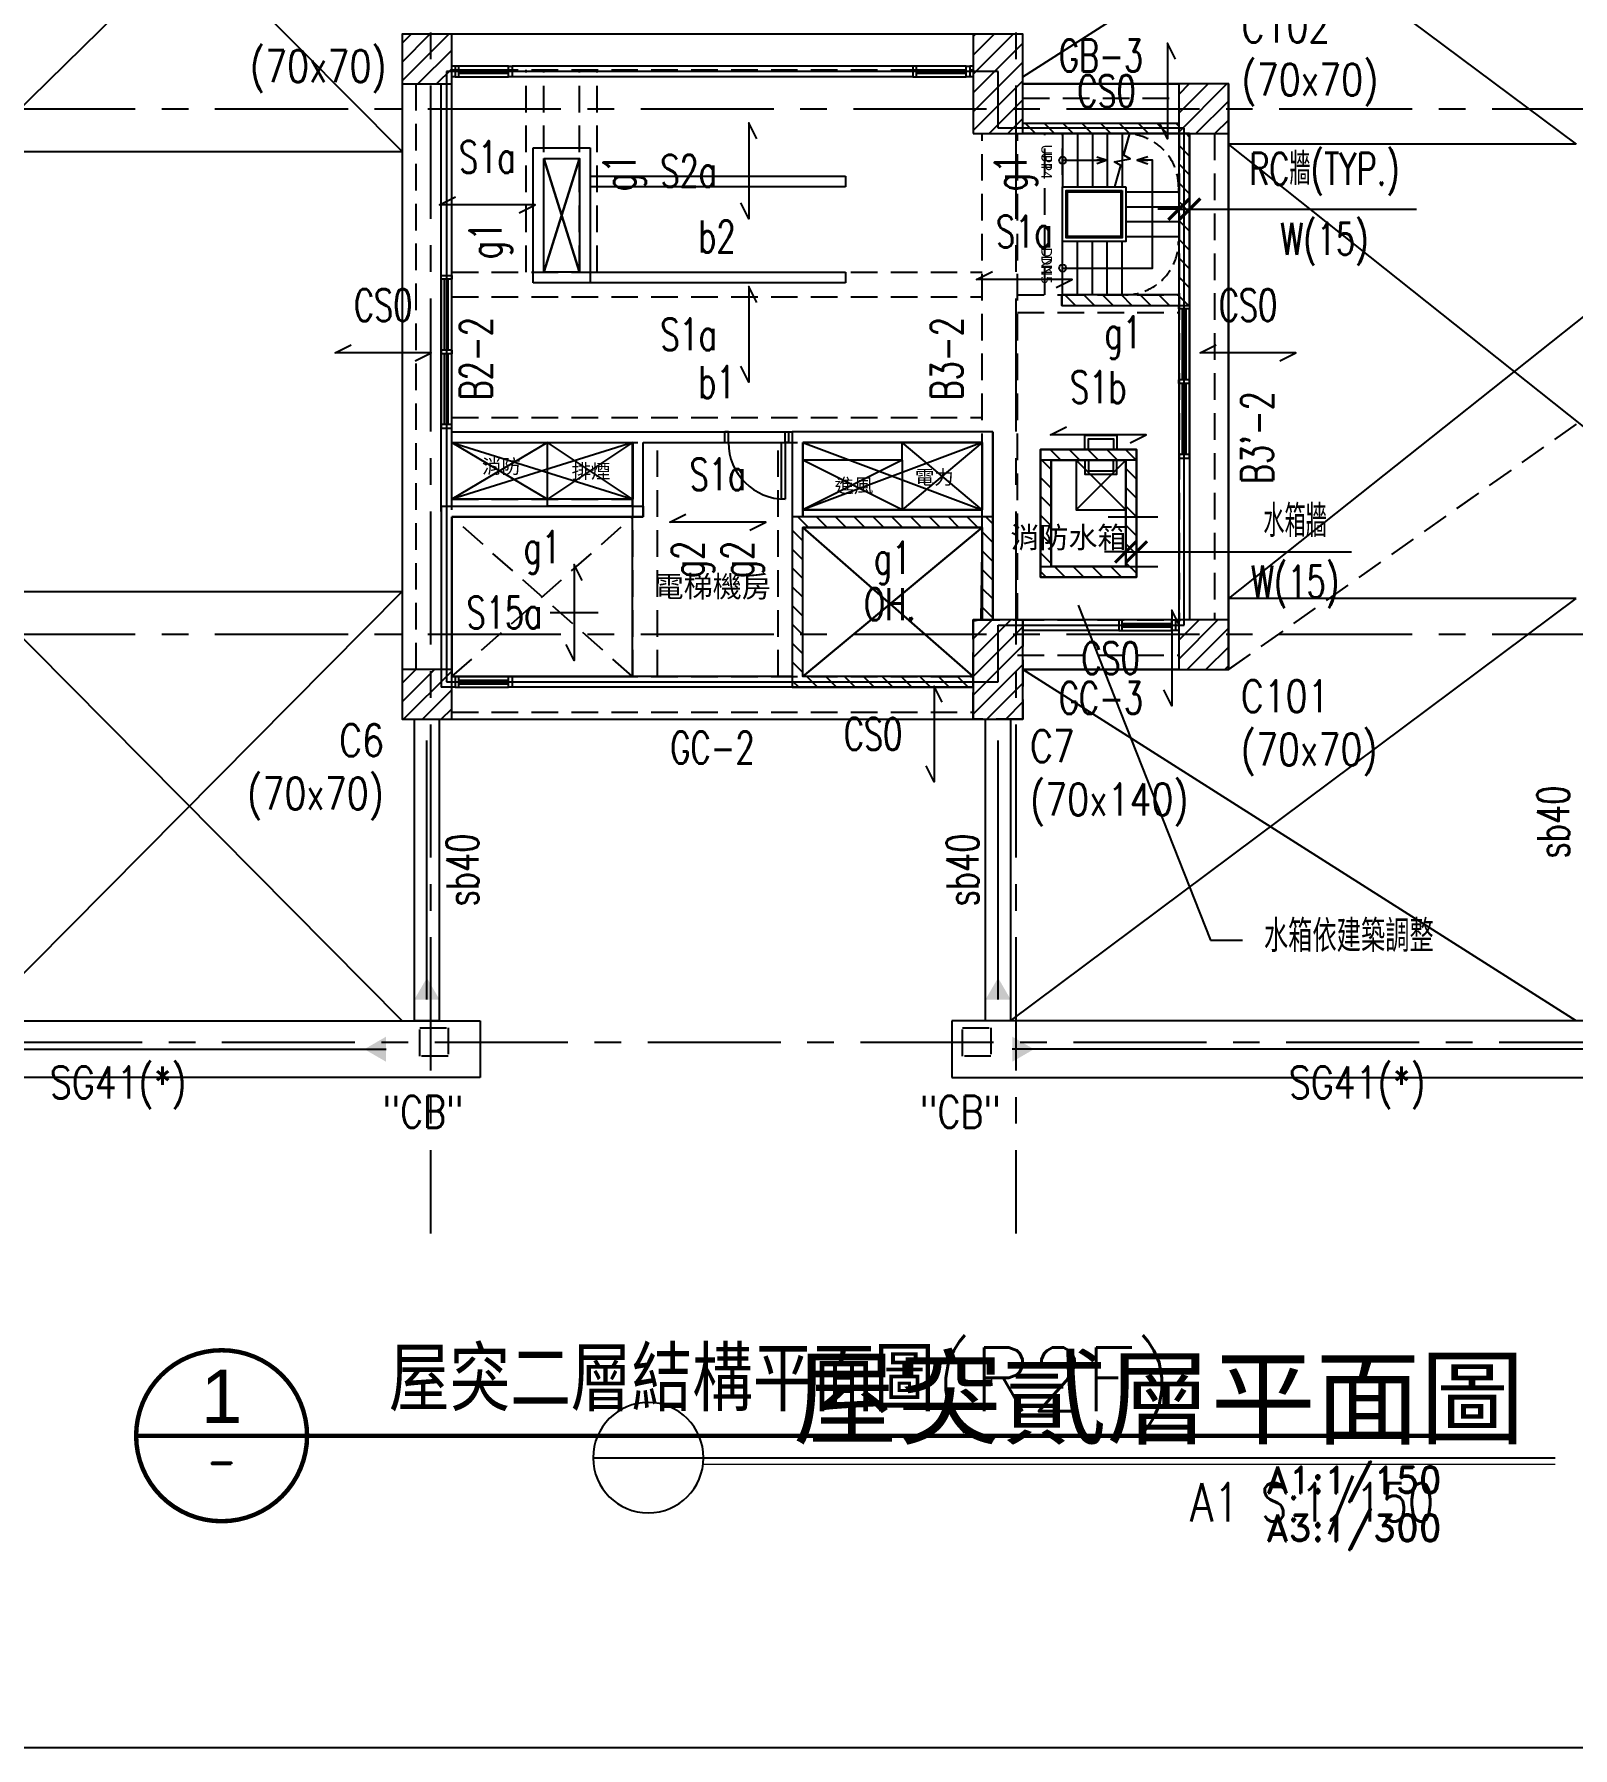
# Model space of a CAD drawing. Header units: millimetres. Extents: x -3377 to 119122, y -22007 to 15479.
# Drawn here: x 85914 to 88082, y 0 to 2414 of the extents above; entities that cross this region are included whole.
import ezdxf
from ezdxf import colors
from ezdxf.entities.mleader import LeaderData, LeaderLine
from ezdxf.enums import TextEntityAlignment as Align
from ezdxf.math import Vec2, Vec3

# ---------------------------------------------------------------- set-up
doc = ezdxf.new("R2010")
doc.units = ezdxf.units.MM
doc.header["$LTSCALE"] = 150
doc.header["$MEASUREMENT"] = 0
for name, pattern in [('CENTER', [2, 1.25, -0.25, 0.25, -0.25]), ('HIDDEN', [0.375, 0.25, -0.125]), ('HIDDEN2', [0.1875, 0.125, -0.0625])]:
    doc.linetypes.add(name, pattern=pattern)
doc.layers.get('0').update_dxf_attribs({"plot": 0})
doc.layers.add('5', color=5, linetype='Continuous', lineweight=13)
for name, color, linetype, plot in [('AREA', 3, 'Continuous', False), ('LABEL', 1, 'Continuous', False), ('S-ARCH', 252, 'Continuous', False), ('S-CLOUD_20220217(結構依建築圖2022-0216修改)', 4, 'Continuous', False)]:
    doc.layers.add(name, color=color, linetype=linetype, plot=plot)
for name, color, linetype in [('COL', 1, 'Continuous'), ('GRID-N', 4, 'Continuous'), ('OPEN', 4, 'Continuous'), ('OTHER', 4, 'Continuous'), ('S-COL', 7, 'Continuous'), ('S-COLB', 4, 'HIDDEN'), ('S-CONCB-W', 140, 'HIDDEN'), ('S-CONCWALL', 30, 'Continuous'), ('S-DIM', 2, 'Continuous'), ('S-GRID', 1, 'CENTER'), ('S-HATCH-COL', 13, 'Continuous'), ('S-HATCH-CONCWALL', 161, 'Continuous'), ('s-mocnet', 201, 'Continuous'), ('S-OPEN', 13, 'Continuous'), ('S-RCBMB', 3, 'HIDDEN'), ('S-RCBMG', 2, 'HIDDEN'), ('S-SCOLB', 3, 'HIDDEN'), ('S-SLAB', 5, 'Continuous'), ('S-SLABT', 2, 'Continuous'), ('S-STAIR', 1, 'Continuous'), ('S-STBM', 7, 'Continuous'), ('S-STBM1', 6, 'Continuous'), ('S-TEXT', 2, 'Continuous'), ('S-TEXTB', 3, 'Continuous'), ('S-TEXTC', 3, 'Continuous'), ('S-TEXTG', 2, 'Continuous'), ('S-TITLE', 2, 'Continuous'), ('STAIR', 4, 'Continuous'), ('TEXT', 2, 'Continuous'), ('WALL', 2, 'Continuous')]:
    doc.layers.add(name, color=color, linetype=linetype)
doc.styles.add('C1', font='', dxfattribs={"bigfont": 'japanese.shx'})
doc.styles.add('CD1', font='romand', dxfattribs={"height": 3})
doc.styles.add('CH1a', font='helvbld.shx', dxfattribs={"height": 6, "bigfont": 'lmp.shx'})
doc.styles.add('CS4', font='romans.shx', dxfattribs={"width": 0.7, "height": 45, "bigfont": 'lsp.shx'})
doc.styles.add('CT', font='')
doc.styles.add('ET', font='simplex.shx', dxfattribs={"width": 0.8})
doc.styles.add('HH', font='')
doc.styles.add('LSP', font='SIMPLEX.shx', dxfattribs={"width": 0.8, "bigfont": 'lsp.shx'})
doc.styles.get('C1').set_extended_font_data('微軟正黑體')
doc.styles.get('CT').set_extended_font_data('DFKai-SB')
doc.styles.get('HH').set_extended_font_data('Microsoft JhengHei')
doc.dimstyles.new('DIM150', dxfattribs={"dimscale": 15, "dimtxt": 3, "dimasz": 2, "dimexe": 2, "dimexo": 2, "dimgap": 1, "dimtad": 1, "dimdec": 1, "dimdsep": 46, "dimtxsty": 'CS4', "dimblk1": 'ARCHTICK', "dimblk2": 'ARCHTICK', "dimsah": 1, "dimcen": 2, "dimdle": 2, "dimadec": 0, "dimazin": 0, "dimtfac": 1, "dimtdec": 1, "dimtmove": 0, "dimatfit": 3, "dimldrblk": 'TAA', "dimfxl": 0, "dimtolj": 1, "dimarcsym": 0})

# ---------------------------------------------------------------- blocks, each defined once
blk = doc.blocks.new('_ARCHTICK')
at = {"color": 0, "linetype": 'ByBlock', "const_width": 0.15}
blk.add_lwpolyline([(-0.5, -0.5), (0.5, 0.5)], dxfattribs=at)
blk = doc.blocks.new('*D85')
at = {"layer": 'DEFPOINTS', "color": 0, "transparency": 16777216}
for p in [(87527.3, 2160.2), (87542.3, 2167.8), (87542.3, 2160.2)]:
    blk.add_point(p, dxfattribs=at)
at = {"layer": 'S-DIM', "color": 0, "lineweight": -2, "transparency": 16777216}
for p, q in [((87527.3, 2190.2), (87527.3, 2197.8)), ((87542.3, 2190.2), (87542.3, 2197.8)), ((87527.3, 2167.8), (87497.3, 2167.8)), ((87527.3, 2167.8), (87542.3, 2167.8)), ((87542.3, 2167.8), (87862.2, 2167.8))]:
    blk.add_line(p, q, dxfattribs=at)
at = {"layer": 'S-DIM', "color": 0, "lineweight": -2, "transparency": 16777216, "xscale": 30, "yscale": 30, "zscale": 30}
blk.add_blockref('_ARCHTICK', (87527.3, 2167.8), dxfattribs=at)
at = {"layer": 'S-DIM', "color": 0, "lineweight": -2, "transparency": 16777216, "xscale": 30, "yscale": 30, "zscale": 30, "rotation": 180}
blk.add_blockref('_ARCHTICK', (87542.3, 2167.8), dxfattribs=at)
at = {"layer": 'S-DIM', "color": 0, "transparency": 16777216, "char_height": 45, "attachment_point": 5, "style": 'CS4'}
for s, insert in [('\\A1;RC牆(TYP.)', (87732.3, 2217)), ('\\A1;W(15)', (87732.3, 2118.5))]:
    blk.add_mtext(s, dxfattribs=dict(at, insert=insert))
blk = doc.blocks.new('TAA')
at = {"linetype": 'Continuous'}
blk.add_line((0, 0), (-1.663, 0), dxfattribs=at)
blk.add_solid([(-1.5, -0.25), (-1.5, 0.25), (0, 0)], dxfattribs=at)
blk = doc.blocks.new('COL(R1F)')
for points in [[(-7450.9, -1535.9), (-7380.9, -1535.9), (-7380.9, -1465.9), (-7450.9, -1465.9)], [(-6645.9, -1605.9), (-6575.9, -1605.9), (-6575.9, -1465.9), (-6645.9, -1465.9)], [(-6355.9, -1605.9), (-6285.9, -1605.9), (-6285.9, -1535.9), (-6355.9, -1535.9)], [(-6645.9, -2290.9), (-6575.9, -2290.9), (-6575.9, -2430.9), (-6645.9, -2430.9)], [(-6355.9, -2360.9), (-6285.9, -2360.9), (-6285.9, -2290.9), (-6355.9, -2290.9)], [(-7450.9, -2430.9), (-7380.9, -2430.9), (-7380.9, -2360.9), (-7450.9, -2360.9)]]:
    blk.add_lwpolyline(points, close=True)
blk = doc.blocks.new('COL(R2F-R3F)')
for points in [[(-10450.9, -5416), (-10380.9, -5416), (-10380.9, -5346), (-10450.9, -5346)], [(-9645.9, -5486), (-9575.9, -5486), (-9575.9, -5346), (-9645.9, -5346)], [(-9355.9, -5486), (-9285.9, -5486), (-9285.9, -5416), (-9355.9, -5416)], [(-9645.9, -6311), (-9575.9, -6311), (-9575.9, -6171), (-9645.9, -6171)], [(-9355.9, -6241), (-9285.9, -6241), (-9285.9, -6171), (-9355.9, -6171)], [(-10450.9, -6311), (-10380.9, -6311), (-10380.9, -6241), (-10450.9, -6241)]]:
    blk.add_lwpolyline(points, close=True)
blk = doc.blocks.new('PStArw04')
blk.add_line((0, 0), (-15, 0))
blk.add_lwpolyline([(-15, 5), (0, 0), (-15, -5)])
blk = doc.blocks.new('_PStStr')
blk.add_circle((0, 0), 0.05)
blk = doc.blocks.new('STAIR(R2F)')
for p, q in [((-9519.9, -5486), (-9355.9, -5486)), ((-9519.9, -5486), (-9519.9, -5561)), ((-9498.9, -5486), (-9498.9, -5561)), ((-9477.9, -5486), (-9477.9, -5561)), ((-9456.9, -5486), (-9456.9, -5561)), ((-9435.9, -5486), (-9435.9, -5561)), ((-9355.9, -5486), (-9355.9, -5713)), ((-9519.9, -5523.5), (-9456.9, -5523.5)), ((-9430.9, -5568), (-9355.9, -5568)), ((-9430.9, -5589), (-9355.9, -5589)), ((-9430.9, -5610), (-9355.9, -5610)), ((-9519.9, -5713), (-9519.9, -5638)), ((-9498.9, -5713), (-9498.9, -5638)), ((-9477.9, -5713), (-9477.9, -5638)), ((-9456.9, -5713), (-9456.9, -5638)), ((-9435.9, -5713), (-9435.9, -5638)), ((-9430.9, -5631), (-9355.9, -5631))]:
    blk.add_line(p, q)
for points in [[(-9446.4, -5561), (-9437.9, -5530.7), (-9446.8, -5525.6), (-9424.9, -5521.4), (-9433.8, -5516.3), (-9425.4, -5486)], [(-9519.9, -5675.5), (-9393.4, -5675.5), (-9393.4, -5523.5), (-9414.9, -5523.5)], [(-9355.9, -5713), (-9520.9, -5713), (-9520.9, -5713)]]:
    blk.add_lwpolyline(points)
for points in [[(-9430.9, -5561), (-9430.9, -5638), (-9519.9, -5638), (-9519.9, -5561)], [(-9435.9, -5566), (-9435.9, -5633), (-9514.9, -5633), (-9514.9, -5566)], [(-9437.9, -5568), (-9437.9, -5631), (-9512.9, -5631), (-9512.9, -5568)]]:
    blk.add_lwpolyline(points, close=True)
at = {"linetype": 'HIDDEN2'}
for centre, start, end in [((-9431.5, -5561), 0, 90), ((-9431.5, -5638), 270, 0)]:
    blk.add_arc(centre, 75, start, end, dxfattribs=at)
at = {"extrusion": (0, 0, -1), "xscale": -100, "yscale": 99.99999999999996, "zscale": -1, "rotation": 270}
for p in [(9519.9, -5523.5), (9519.9, -5675.5)]:
    blk.add_blockref('_PStStr', p, dxfattribs=at)
at = {"extrusion": (0, 0, -1), "xscale": -1, "zscale": -1}
blk.add_blockref('PStArw04', (9456.9, -5523.5), dxfattribs=at)
at = {"extrusion": (0, 0, -1), "zscale": -1}
blk.add_blockref('PStArw04', (9414.9, -5523.5), dxfattribs=at)
at = {"style": 'C1'}
for s, p in [('UP', (-9549.8, -5525.6)), ('DN', (-9549.8, -5672))]:
    blk.add_text(s, height=15, rotation=270, dxfattribs=at).set_placement(p, align=Align.CENTER)
blk = doc.blocks.new('WALL(R2F)')
blk.add_lwpolyline([(-9575.9, -5471), (-9355.9, -5471), (-9355.9, -5486), (-9575.9, -5486)], close=True)
for points in [[(-9340.9, -5486), (-9355.9, -5486), (-9355.9, -5713), (-9520.9, -5713), (-9520.9, -5728), (-9340.9, -5728), (-9340.9, -5486)], [(-9618.4, -6171), (-9618.4, -6026), (-9900.9, -6026), (-9900.9, -6266), (-9645.9, -6266), (-9645.9, -6251), (-9885.9, -6251), (-9885.9, -6041), (-9633.4, -6041), (-9633.4, -6171), (-9618.4, -6171)]]:
    blk.add_lwpolyline(points)
blk = doc.blocks.new('水箱牆(R2F)')
for points in [[(-9415.9, -5931), (-9550.9, -5931), (-9550.9, -6111), (-9415.9, -6111)], [(-9430.9, -5946), (-9535.9, -5946), (-9535.9, -6096), (-9430.9, -6096)]]:
    blk.add_lwpolyline(points, close=True)
blk = doc.blocks.new('水箱牆B(R2F)')
for points in [[(-9550.9, -5931), (-9415.9, -5931), (-9415.9, -5946), (-9550.9, -5946)], [(-9550.9, -6096), (-9415.9, -6096), (-9415.9, -6111), (-9550.9, -6111)]]:
    blk.add_lwpolyline(points, close=True)
blk = doc.blocks.new('*D120')
at = {"layer": 'DEFPOINTS', "color": 0, "transparency": 16777216}
for p in [(87452.3, 1684.9), (87467.3, 1684.9), (87467.3, 1684.9)]:
    blk.add_point(p, dxfattribs=at)
at = {"layer": 'S-DIM', "color": 0, "lineweight": -2, "transparency": 16777216}
for p, q in [((87452.3, 1684.9), (87422.3, 1684.9)), ((87452.3, 1684.9), (87467.3, 1684.9)), ((87467.3, 1684.9), (87770.5, 1684.9))]:
    blk.add_line(p, q, dxfattribs=at)
at = {"layer": 'S-DIM', "color": 0, "lineweight": -2, "transparency": 16777216, "xscale": 30, "yscale": 30, "zscale": 30}
blk.add_blockref('_ARCHTICK', (87452.3, 1684.9), dxfattribs=at)
at = {"layer": 'S-DIM', "color": 0, "lineweight": -2, "transparency": 16777216, "xscale": 30, "yscale": 30, "zscale": 30, "rotation": 180}
blk.add_blockref('_ARCHTICK', (87467.3, 1684.9), dxfattribs=at)
at = {"layer": 'S-DIM', "color": 0, "transparency": 16777216, "char_height": 45, "attachment_point": 5, "style": 'CS4'}
for s, insert in [('\\A1;水箱牆', (87691, 1728.3)), ('\\A1;W(15)', (87691, 1635.6))]:
    blk.add_mtext(s, dxfattribs=dict(at, insert=insert))
blk = doc.blocks.new('LINE(3)')
at = {"layer": 'S-GRID'}
for points in [[(-7019.86, -2127.33), (-7019.86, -4644.49)], [(-6194.86, -2127.33), (-6194.86, -4644.49)], [(-8223.58, -3059.97), (-4698.62, -3059.97)], [(-8223.58, -3799.97), (-4698.62, -3799.97)], [(-8213.73, -4374.97), (-4688.77, -4374.97)]]:
    blk.add_lwpolyline(points, dxfattribs=at)
blk = doc.blocks.new('S-COL(R1)')
for points in [[(89439.8, 2904.2), (89479.8, 2904.2), (89479.8, 2864.2), (89439.8, 2864.2)], [(90259.8, 2904.2), (90299.8, 2904.2), (90299.8, 2864.2), (90259.8, 2864.2)], [(88552.3, 2339.2), (88592.3, 2339.2), (88592.3, 2299.2), (88552.3, 2299.2)], [(91327.3, 2329.2), (91367.3, 2329.2), (91367.3, 2289.2), (91327.3, 2289.2)], [(88552.3, 1604.2), (88592.3, 1604.2), (88592.3, 1564.2), (88552.3, 1564.2)], [(91327.3, 1589.2), (91367.3, 1589.2), (91367.3, 1549.2), (91327.3, 1549.2)], [(89457.3, 1014.2), (89497.3, 1014.2), (89497.3, 974.2), (89457.3, 974.2)], [(90222.3, 1014.2), (90262.3, 1014.2), (90262.3, 974.2), (90222.3, 974.2)]]:
    blk.add_lwpolyline(points, close=True)
for centre in [(88594.8, 2886.9), (91324.8, 2886.7), (88594.8, 991.7), (91324.8, 991.7)]:
    blk.add_circle(centre, 16.8)
blk = doc.blocks.new('QW1')
at = {"layer": 's-mocnet'}
blk.add_solid([(204, 0), (0, -118), (0, 118)], dxfattribs=at)
blk = doc.blocks.new('A$C4D0074CA')
at = {"color": 252}
for p, q in [((-1165, 660), (-1765, 1265)), ((-1765, 660), (-1147.5, 1265)), ((-307.5, 1265), (490, 670)), ((-290, 765), (490, 1265)), ((-1165, 755), (-1165, -70)), ((-290, 755), (-70, 755)), ((0, 0), (0, 685)), ((-1765, 660), (-1165, 660)), ((805, 670), (0, 30)), ((805, 30), (0, 670)), ((490, 670), (0, 670)), ((-965, 490), (-915, 650)), ((-915, 490), (-965, 650)), ((-171, 647.5), (-186, 647.5)), ((-129, 647.5), (-114, 647.5)), ((-960, 250), (-1095, 170)), ((-1095, 250), (-960, 170)), ((-840, 250), (-960, 170)), ((-840, 170), (-960, 250)), ((-460, 225), (-460, 250)), ((-347.5, 250), (-460, 155)), ((-347.5, 155), (-460, 250)), ((-460, 225), (-600, 155)), ((-460, 155), (-600, 225)), ((-460, 225), (-600, 225)), ((-460, 225), (-460, 155)), ((-840, 170), (-1095, 170)), ((-347.5, 155), (-600, 155)), ((-600, 155), (-347.5, 155)), ((-600, -80), (-347.5, 130)), ((-360, -80), (-600, 130)), ((-1765, 40), (-1165, 40)), ((-1765, 40), (-1165, -565)), ((-1765, -565), (-1165, 40)), ((-307.5, -565), (490, 30)), ((490, 30), (0, 30)), ((490, 30), (0, 30)), ((490, -565), (-290, -70)), ((-70, -70), (-290, -70)), ((-1147.5, -140), (-1112.5, -140)), ((-1147.5, -565), (-1147.5, -140)), ((-1112.5, -140), (-1112.5, -565)), ((-1095, -140), (-360, -140)), ((-342.5, -140), (-307.5, -140)), ((-342.5, -565), (-342.5, -140)), ((-307.5, -140), (-307.5, -565)), ((-1970, -565), (-1055, -565)), ((-1112.5, -565), (-1147.5, -565)), ((-1055, -565), (-1055, -645)), ((695, -565), (-390, -565)), ((-390, -565), (-390, -645)), ((695, -565), (-390, -565)), ((-390, -565), (-390, -645)), ((-307.5, -565), (-342.5, -565)), ((-1055, -645), (-2080, -645)), ((-390, -645), (805, -645)), ((-390, -645), (805, -645))]:
    blk.add_line(p, q, dxfattribs=at)
at = {"color": 252, "linetype": 'Continuous'}
for p, q in [((-1085, 780), (-1090, 780)), ((-1085, 765), (-1085, 780)), ((-1015, 780), (-1085, 780)), ((-1085, 775), (-1015, 775)), ((-1015, 765), (-1015, 780)), ((-1015, 780), (-1010, 780)), ((-440, 780), (-445, 780)), ((-440, 765), (-440, 780)), ((-370, 780), (-440, 780)), ((-440, 775), (-370, 775)), ((-370, 765), (-370, 780)), ((-370, 780), (-365, 780)), ((-1090, 765), (-1085, 765)), ((-1085, 770), (-1015, 770)), ((-1085, 765), (-1015, 765)), ((-1010, 765), (-1015, 765)), ((-445, 765), (-440, 765)), ((-440, 770), (-370, 770)), ((-440, 765), (-370, 765)), ((-365, 765), (-370, 765)), ((-1110, 480), (-1110, 485)), ((-1095, 485), (-1095, 480)), ((-1095, 480), (-1110, 480)), ((-1110, 480), (-1110, 380)), ((-1105, 380), (-1105, 480)), ((-1100, 380), (-1100, 480)), ((-1095, 380), (-1095, 480)), ((-70, 438), (-70, 443)), ((-55, 438), (-70, 438)), ((-70, 438), (-70, 338)), ((-65, 338), (-65, 438)), ((-60, 338), (-60, 438)), ((-55, 443), (-55, 438)), ((-55, 338), (-55, 438)), ((-1095, 380), (-1110, 380)), ((-1110, 380), (-1110, 375)), ((-1110, 375), (-1110, 380)), ((-1095, 375), (-1110, 375)), ((-1110, 375), (-1110, 275)), ((-1105, 275), (-1105, 375)), ((-1100, 275), (-1100, 375)), ((-1095, 375), (-1095, 380)), ((-1095, 380), (-1095, 375)), ((-1095, 275), (-1095, 375)), ((-55, 338), (-70, 338)), ((-70, 338), (-70, 333)), ((-70, 333), (-70, 338)), ((-55, 333), (-55, 338)), ((-55, 338), (-55, 333)), ((-55, 333), (-70, 333)), ((-70, 333), (-70, 233)), ((-65, 233), (-65, 333)), ((-60, 233), (-60, 333)), ((-55, 233), (-55, 333)), ((-1095, 275), (-1110, 275)), ((-1110, 275), (-1110, 270)), ((-1095, 270), (-1095, 275)), ((-705, 265), (-710, 265)), ((-710, 250), (-705, 250)), ((-705, 250), (-705, 265)), ((-630, 170), (-630, 250)), ((-630, 250), (-625, 250)), ((-625, 250), (-625, 265)), ((-625, 265), (-620, 265)), ((-620, 250), (-625, 250)), ((-625, 250), (-625, 170)), ((-55, 233), (-70, 233)), ((-70, 233), (-70, 228)), ((-55, 228), (-55, 233)), ((-625, 170), (-630, 170)), ((-150, 0), (-155, 0)), ((-150, -15), (-150, 0)), ((-80, 0), (-150, 0)), ((-80, -15), (-80, 0)), ((-80, 0), (-75, 0)), ((-155, -15), (-150, -15)), ((-150, -5), (-80, -5)), ((-150, -10), (-80, -10)), ((-150, -15), (-80, -15)), ((-75, -15), (-80, -15)), ((-1085, -80), (-1090, -80)), ((-1090, -95), (-1085, -95)), ((-1085, -95), (-1085, -80)), ((-1015, -80), (-1085, -80)), ((-1085, -85), (-1015, -85)), ((-1085, -90), (-1015, -90)), ((-1085, -95), (-1015, -95)), ((-1015, -95), (-1015, -80)), ((-1015, -80), (-1010, -80)), ((-1010, -95), (-1015, -95))]:
    blk.add_line(p, q, dxfattribs=at)
at = {"color": 252, "linetype": 'HIDDEN'}
for p, q in [((-1095, -80), (-840, 145)), ((-840, -80), (-1095, 145)), ((-840, -80), (-840, 145))]:
    blk.add_line(p, q, dxfattribs=at)
at = {"color": 252}
for points in [[(-186, 652.5), (-171, 647.5), (-186, 642.5)], [(-114, 652.5), (-129, 647.5), (-114, 642.5)]]:
    blk.add_lwpolyline(points, dxfattribs=at)
for centre in [(-234, 647.5), (-234, 495.5)]:
    blk.add_circle(centre, 5, dxfattribs=at)
at = {"color": 252, "linetype": 'HIDDEN2'}
for centre, start, end in [((-145.6, 610), 0, 90), ((-145.6, 533), 270, 0)]:
    blk.add_arc(centre, 75, start, end, dxfattribs=at)
at = {"color": 252, "linetype": 'Continuous'}
blk.add_arc((-625, 250), 80, 180, 270, dxfattribs=at)
at = {"layer": '5', "color": 252, "linetype": 'Continuous'}
blk.add_lwpolyline([(-740.4, -1189.6), (460.4, -1189.6)], dxfattribs=at)
at = {"layer": 'AREA', "color": 252}
for p, q in [((-325, 772.5), (-1102.5, 772.5)), ((-1102.5, 772.5), (-1102.5, -87.5)), ((-325, 692.5), (-325, 772.5)), ((-62.5, 692.5), (-325, 692.5)), ((-62.5, 453), (-62.5, 692.5)), ((-62.5, 213), (-62.5, 453)), ((-62.5, 453), (-62.5, 453)), ((-960, 250), (-840, 250)), ((-960, 160), (-960, 250)), ((-840, 250), (-840, 160)), ((-825, 145), (-825, 250)), ((-825, 250), (-615, 250)), ((-825, 145), (-825, 250)), ((-825, 250), (-615, 250)), ((-615, 250), (-615, -80)), ((-615, 250), (-615, -80)), ((-62.5, -7.5), (-62.5, 213)), ((-62.5, 213), (-62.5, 213)), ((-1095, 145), (-825, 145)), ((-1095, -80), (-1095, 145)), ((-1095, 145), (-825, 145)), ((-1095, -80), (-1095, 145)), ((-840, 145), (-1095, 145)), ((-1095, 145), (-1095, -80)), ((-840, 160), (-960, 160)), ((-840, -80), (-840, 145)), ((-325, -87.5), (-325, -7.5)), ((-325, -7.5), (-62.5, -7.5)), ((-1102.5, -87.5), (-325, -87.5)), ((-615, -80), (-1095, -80)), ((-615, -80), (-1095, -80)), ((-1095, -80), (-840, -80))]:
    blk.add_line(p, q, dxfattribs=at)
at = {"layer": 'COL', "color": 252}
for p, q in [((-1165, 825), (-1165, 755)), ((-1095, 755), (-1095, 825)), ((-360, 825), (-360, 685)), ((-290, 685), (-290, 825)), ((-1165, 755), (-1095, 755)), ((0, 755), (-70, 755)), ((-70, 755), (-70, 685)), ((0, 755), (-70, 755)), ((-70, 755), (-70, 685)), ((0, 685), (0, 755)), ((0, 685), (0, 755)), ((-360, 685), (-290, 685)), ((-70, 685), (0, 685)), ((-70, 685), (0, 685)), ((-290, 0), (-360, 0)), ((-360, 0), (-360, -140)), ((-290, -140), (-290, 0)), ((0, 0), (-70, 0)), ((-70, 0), (-70, -70)), ((0, -70), (0, 0)), ((-1095, -70), (-1165, -70)), ((-1165, -70), (-1165, -140)), ((-1095, -140), (-1095, -70)), ((-70, -70), (0, -70)), ((-1165, -140), (-1095, -140)), ((-360, -140), (-290, -140))]:
    blk.add_line(p, q, dxfattribs=at)
at = {"layer": 'GRID-N', "color": 252}
for p, q in [((-234, 685), (-234, 610)), ((-213, 685), (-213, 610)), ((-192, 685), (-192, 610)), ((-171, 685), (-171, 610)), ((-150, 685), (-150, 610))]:
    blk.add_line(p, q, dxfattribs=at)
at = {"layer": 'LABEL', "color": 252}
blk.add_lwpolyline([(-895.7, -1180.5), (460.4, -1180.5)], dxfattribs=at)
at = {"layer": 'LABEL', "color": 252, "linetype": 'Continuous'}
blk.add_arc((-818, -1180.5), 77.8, 180.0000014999924, 179.9999985000077, dxfattribs=at)
at = {"layer": 'OPEN', "color": 252}
for p, q in [((-145, 155), (-215, 225)), ((-145, 225), (-215, 155)), ((-170, 145), (-100, 145))]:
    blk.add_line(p, q, dxfattribs=at)
for points in [[(-202.5, 240), (-202.5, 260), (-157.5, 260), (-157.5, 240)], [(-197.5, 240), (-197.5, 255), (-162.5, 255), (-162.5, 240)], [(-202.5, 225), (-202.5, 205), (-157.5, 205), (-157.5, 225)], [(-197.5, 225), (-197.5, 210), (-162.5, 210), (-162.5, 225)]]:
    blk.add_lwpolyline(points, dxfattribs=at)
blk.add_lwpolyline([(-145, 225), (-215, 225), (-215, 155), (-145, 155)], close=True, dxfattribs=at)
at = {"layer": 'OTHER', "color": 252}
for p, q in [((-148, 654.7), (-139.5, 685)), ((-139, 649.6), (-148, 654.7)), ((-161, 645.4), (-139, 649.6)), ((-152, 640.3), (-161, 645.4)), ((-160.5, 610), (-152, 640.3))]:
    blk.add_line(p, q, dxfattribs=at)
at = {"layer": 'STAIR', "color": 252}
for p, q in [((-234, 647.5), (-171, 647.5)), ((-107.5, 647.5), (-129, 647.5)), ((-107.5, 495.5), (-107.5, 647.5)), ((-234, 533), (-234, 610)), ((-234, 610), (-145, 610)), ((-229, 538), (-229, 605)), ((-229, 605), (-150, 605)), ((-150, 605), (-150, 538)), ((-145, 610), (-145, 533)), ((-227, 540), (-227, 603)), ((-227, 603), (-152, 603)), ((-152, 603), (-152, 540)), ((-145, 603), (-70, 603)), ((-145, 582), (-70, 582)), ((-145, 561), (-70, 561)), ((-234, 458), (-234, 533)), ((-145, 533), (-234, 533)), ((-150, 538), (-229, 538)), ((-152, 540), (-227, 540)), ((-213, 458), (-213, 533)), ((-192, 458), (-192, 533)), ((-171, 458), (-171, 533)), ((-150, 458), (-150, 533)), ((-145, 540), (-70, 540)), ((-234, 495.5), (-107.5, 495.5))]:
    blk.add_line(p, q, dxfattribs=at)
at = {"layer": 'WALL', "color": 252}
for p, q in [((-1090, 780), (-1095, 780)), ((-1090, 780), (-1090, 765)), ((-1010, 780), (-1010, 765)), ((-445, 780), (-1010, 780)), ((-445, 780), (-445, 765)), ((-360, 780), (-365, 780)), ((-365, 780), (-365, 765)), ((-1110, 152.5), (-1110, 755)), ((-1090, 765), (-1095, 765)), ((-1095, 160), (-1095, 755)), ((-445, 765), (-1010, 765)), ((-360, 765), (-365, 765)), ((-290, 700), (-70, 700)), ((-290, 685), (-70, 685)), ((-70, 685), (-70, 0)), ((-55, 685), (-55, 0)), ((-980, 665), (-900, 665)), ((-980, 475), (-980, 665)), ((-900, 665), (-900, 475)), ((-965, 650), (-915, 650)), ((-965, 490), (-965, 650)), ((-915, 650), (-915, 490)), ((-900, 625), (-540, 625)), ((-540, 610), (-900, 610)), ((-540, 625), (-540, 610)), ((-1110, 485), (-1095, 485)), ((-915, 490), (-965, 490)), ((-900, 490), (-540, 490)), ((-540, 490), (-540, 475)), ((-900, 475), (-980, 475)), ((-540, 475), (-900, 475)), ((-235, 443), (-235, 458)), ((-235, 458), (-235, 443)), ((-70, 458), (-235, 458)), ((-235, 458), (-235, 458)), ((-235, 443), (-70, 443)), ((-70, 443), (-55, 443)), ((-1110, 270), (-1095, 270)), ((-1095, 265), (-615, 265)), ((-1095, 250), (-840, 250)), ((-840, 160), (-840, 250)), ((-825, 152.5), (-825, 250)), ((-825, 250), (-615, 250)), ((-710, 250), (-710, 265)), ((-620, 250), (-620, 265)), ((-332.5, 265), (-615, 265)), ((-615, 265), (-615, 145)), ((-347.5, 250), (-600, 250)), ((-600, 250), (-600, 145)), ((-347.5, 145), (-347.5, 250)), ((-332.5, 265), (-332.5, 0)), ((-332.5, 145), (-332.5, 265)), ((-70, 228), (-55, 228)), ((-1110, 160), (-825, 160)), ((-1110, 160), (-1110, -95)), ((-825, 145), (-1095, 145)), ((-1095, 145), (-1095, -80)), ((-825, 160), (-825, 145)), ((-347.5, 145), (-615, 145)), ((-615, 145), (-615, -80)), ((-600, -80), (-600, 130)), ((-347.5, 130), (-600, 130)), ((-585, 130), (-347.5, 130)), ((-585, 130), (-347.5, 130)), ((-347.5, 130), (-347.5, 0)), ((-205, 75), (-100, 75)), ((-155, 0), (-290, 0)), ((-155, 0), (-155, -15)), ((-70, 0), (-75, 0)), ((-75, 0), (-75, -15)), ((-155, -15), (-290, -15)), ((-70, -15), (-75, -15)), ((-1090, -95), (-1110, -95)), ((-1090, -80), (-1095, -80)), ((-1090, -80), (-1090, -95)), ((-615, -80), (-1010, -80)), ((-1010, -80), (-1010, -95)), ((-825, -95), (-1010, -95)), ((-840, -95), (-840, -95)), ((-825, -95), (-840, -95)), ((-825, -95), (-825, -95)), ((-615, -95), (-825, -95)), ((-615, -95), (-360, -95)), ((-360, -95), (-615, -95)), ((-360, -80), (-600, -80))]:
    blk.add_line(p, q, dxfattribs=at)
for points in [[(-265, 240), (-130, 240), (-130, 60), (-265, 60)], [(-250, 225), (-145, 225), (-145, 75), (-250, 75)]]:
    blk.add_lwpolyline(points, close=True, dxfattribs=at)
at = {"layer": 'TEXT', "color": 252, "style": 'C1'}
for s, p in [('UP14', (-264, 645.4)), ('DN15', (-264, 499))]:
    blk.add_text(s, height=15, rotation=270, dxfattribs=at).set_placement(p, align=Align.CENTER)
at = {"layer": 'TEXT', "color": 252, "style": 'HH'}
for s, p in [('消防', (-1052.4, 206.3)), ('排煙', (-926, 199.3)), ('進風', (-555.4, 179.2)), ('電力', (-442.1, 190.9))]:
    blk.add_text(s, height=20, dxfattribs=at).set_placement(p)
for s, p in [('消防水箱', (-225.8, 101.2)), ('電梯機房', (-727.2, 31.9))]:
    blk.add_text(s, height=30, dxfattribs=at).set_placement(p, align=Align.CENTER)
at = {"layer": 'TEXT', "color": 252, "linetype": 'Continuous', "style": 'CT', "width": 1}
blk.add_text('屋突貳層平面圖', height=108, dxfattribs=at).set_placement((-614.1, -1150.2))
at = {"layer": 'TEXT', "color": 252, "style": 'ET', "width": 0.8}
blk.add_text('A1 S:1/150', height=54, dxfattribs=at).set_placement((289.7, -1270.2), align=Align.RIGHT)
blk = doc.blocks.new('2022-0217')
at = {"color": 252, "linetype": 'HIDDEN'}
blk.add_lwpolyline([(75486.9, -6241), (78877.9, -3850), (82268.9, -1459)], dxfattribs=at)
blk.add_blockref('A$C4D0074CA', (75486.9, -6171))
blk = doc.blocks.new('_None')

msp = doc.modelspace()

# ---------------------------------------------------------------- hatches: boundary and pattern name
at = {"layer": 'S-HATCH-COL'}
h = msp.add_hatch(dxfattribs=at)
h.set_pattern_fill('ANSI31', color=256, scale=150, style=0)
h.paths.add_polyline_path([(87237.33, 2274.16), (87307.33, 2274.16), (87307.33, 2414.16), (87237.33, 2414.16)])
h.paths.add_polyline_path([(86432.33, 2344.16), (86502.33, 2344.16), (86502.33, 2414.16), (86432.33, 2414.16)])
h.paths.add_polyline_path([(87237.33, 1449.16), (87307.33, 1449.16), (87307.33, 1589.16), (87237.33, 1589.16)])
h.paths.add_polyline_path([(86432.33, 1449.16), (86502.33, 1449.16), (86502.33, 1519.16), (86432.33, 1519.16)])
h.paths.add_polyline_path([(87527.33, 2274.16), (87597.33, 2274.16), (87597.33, 2344.16), (87527.33, 2344.16)])
h.paths.add_polyline_path([(87527.33, 1519.16), (87597.33, 1519.16), (87597.33, 1589.16), (87527.33, 1589.16)])
at = {"layer": 'S-HATCH-CONCWALL'}
h = msp.add_hatch(dxfattribs=at)
h.set_pattern_fill('ANSI31', color=256, scale=150, angle=90, style=0)
edge = h.paths.add_edge_path()
edge.add_line((87264.83, 1589.16), (87264.83, 1734.16))
edge.add_line((87264.83, 1734.16), (86982.33, 1734.16))
edge.add_line((86982.33, 1734.16), (86982.33, 1494.16))
edge.add_line((86982.33, 1494.16), (87237.33, 1494.16))
edge.add_line((87237.33, 1494.16), (87237.33, 1509.16))
edge.add_line((87237.33, 1509.16), (86997.33, 1509.16))
edge.add_line((86997.33, 1509.16), (86997.33, 1719.16))
edge.add_line((86997.33, 1719.16), (87249.83, 1719.16))
edge.add_line((87249.83, 1719.16), (87249.83, 1589.16))
edge.add_line((87249.83, 1589.16), (87264.83, 1589.16))
h.paths.add_polyline_path([(87307.33, 2289.16), (87527.33, 2289.16), (87527.33, 2274.16), (87307.33, 2274.16)])
h.paths.add_polyline_path([(87542.33, 2274.16), (87527.33, 2274.16), (87527.33, 2047.17), (87362.33, 2047.17), (87362.33, 2032.17), (87542.33, 2032.17)])
h = msp.add_hatch(dxfattribs=at)
h.set_pattern_fill('ANSI31', color=256, scale=150, angle=90, style=0)
h.paths.add_polyline_path([(87467.33, 1829.17), (87332.33, 1829.17), (87332.33, 1649.16), (87467.33, 1649.16)])
h.paths.add_polyline_path([(87452.33, 1814.17), (87347.33, 1814.17), (87347.33, 1664.16), (87452.33, 1664.16)], flags=16)

# ---------------------------------------------------------------- linework, layer by layer
msp.add_lwpolyline([(84772.8, 7760.14), (96883.2, 7760.14), (96883.2, 0), (84772.8, 0)], close=True)
at = {"color": 252, "linetype": 'HIDDEN'}
msp.add_lwpolyline([(87597.33, 1519.16), (90988.34, 3910.17), (94379.34, 6301.17)], dxfattribs=at)
at = {"layer": 'S-OPEN'}
for p, q in [((86632.33, 2239.16), (86682.33, 2079.16)), ((86682.33, 2239.16), (86632.33, 2079.16)), ((86502.33, 1839.16), (86757.33, 1759.16)), ((86757.33, 1839.16), (86502.33, 1759.16)), ((86997.33, 1839.16), (87249.83, 1744.16)), ((87249.83, 1839.16), (86997.33, 1744.16)), ((86997.33, 1719.16), (87237.33, 1509.16)), ((87249.83, 1719.16), (86997.33, 1509.16))]:
    msp.add_line(p, q, dxfattribs=at)
at = {"layer": 'S-RCBMB'}
for p, q in [((86607.33, 2079.16, 0.54), (86607.33, 2364.16, 0.54)), ((86632.33, 2079.16, 0.54), (86632.33, 2364.16, 0.54)), ((86682.33, 2079.16, 0.54), (86682.33, 2364.16, 0.54)), ((86707.33, 2079.16, 0.54), (86707.33, 2364.16, 0.54)), ((87338.33, 2047.17), (87338.33, 2274.16)), ((87363.33, 2047.17), (87363.33, 2274.16)), ((86502.33, 2079.16, 0), (87249.83, 2079.16, 0)), ((86502.33, 2044.16, 0), (87249.83, 2044.16, 0)), ((87299.83, 2047.17), (87527.33, 2047.17)), ((87299.83, 2022.17), (87527.33, 2022.17)), ((86502.33, 1874.16, 0), (87249.83, 1874.16, 0)), ((86502.33, 1839.16, 0), (87249.83, 1839.16, 0)), ((86757.33, 1509.16), (86757.33, 1839.16)), ((86792.33, 1509.16), (86792.33, 1839.16)), ((86962.33, 1509.16), (86962.33, 1839.16)), ((86997.33, 1509.16), (86997.33, 1839.16)), ((86502.33, 1759.16), (86757.33, 1759.16)), ((86997.33, 1744.16), (87249.83, 1744.16)), ((86502.33, 1734.16), (86757.33, 1734.16)), ((86997.33, 1719.16), (87249.83, 1719.16))]:
    msp.add_line(p, q, dxfattribs=at)
at = {"layer": 'S-RCBMG'}
for p, q in [((86452.33, 1519.16), (86452.33, 2344.16)), ((86502.33, 2364.16), (87237.33, 2364.16)), ((86502.33, 1519.16), (86502.33, 2344.16)), ((87307.33, 2324.16), (87527.33, 2324.16)), ((87249.83, 1589.16), (87249.83, 2274.16)), ((87299.83, 1589.16), (87299.83, 2274.16)), ((87307.33, 2274.16), (87527.33, 2274.16)), ((87527.33, 2274.16), (87527.33, 1589.16)), ((87577.33, 2274.16), (87577.33, 1589.16)), ((87299.83, 1589.16), (87527.33, 1589.16)), ((87299.83, 1539.16), (87527.33, 1539.16)), ((86502.33, 1509.16), (87237.33, 1509.16)), ((86502.33, 1459.16), (87237.33, 1459.16))]:
    msp.add_line(p, q, dxfattribs=at)
at = {"layer": 'S-SLAB'}
msp.add_lwpolyline([(87597.33, 2344.16), (87527.33, 2344.16), (87527.33, 2344.16), (87307.33, 2344.16), (87307.33, 2414.16), (86432.33, 2414.16), (86432.33, 1449.16), (87307.33, 1449.16), (87307.33, 1519.16), (87527.33, 1519.16), (87527.33, 1519.16), (87597.33, 1519.16), (87597.33, 2344.16)], dxfattribs=at)
for points in [[(86632.33, 2239.16), (86682.33, 2239.16), (86682.33, 2079.16), (86632.33, 2079.16)], [(86502.33, 1839.16), (86757.33, 1839.16), (86757.33, 1759.16), (86502.33, 1759.16)], [(86997.33, 1839.16), (87249.83, 1839.16), (87249.83, 1744.16), (86997.33, 1744.16)], [(86997.33, 1719.16), (87249.83, 1719.16), (87248, 1589.16), (87237.33, 1587.48), (87237.33, 1509.16), (86997.33, 1509.16)]]:
    msp.add_lwpolyline(points, close=True, dxfattribs=at)
at = {"layer": 'S-SLABT', "color": 1}
msp.add_line((86641.08, 1599.52), (86708.58, 1599.52), dxfattribs=at)
for points in [[(87522.52, 2379.15), (87511.27, 2401.65), (87511.27, 2266.65), (87500.02, 2289.15)], [(86932.33, 2266.66), (86921.08, 2289.16), (86921.08, 2154.16), (86909.83, 2176.66)], [(86597.44, 2162.57), (86619.94, 2173.82), (86484.94, 2173.82), (86507.44, 2185.07)], [(87354.26, 2057.55), (87376.76, 2068.8), (87241.76, 2068.8), (87264.26, 2080.05)], [(86450.6, 1953.91), (86473.1, 1965.16), (86338.1, 1965.16), (86360.6, 1976.41)], [(87669.59, 1953.91), (87692.09, 1965.16), (87557.09, 1965.16), (87579.59, 1976.41)], [(87458.58, 1838.35), (87481.08, 1849.6), (87346.08, 1849.6), (87368.58, 1860.85)], [(86922.33, 1715.35), (86944.83, 1726.6), (86809.83, 1726.6), (86832.33, 1737.85)], [(86686.08, 1644.52), (86674.83, 1667.02), (86674.83, 1532.02), (86663.58, 1554.52)], [(87528.39, 1580.3), (87517.14, 1602.8), (87517.14, 1467.8), (87505.89, 1490.3)], [(87193.51, 1473.34), (87182.26, 1495.84), (87182.26, 1360.84), (87171.01, 1383.34)]]:
    msp.add_lwpolyline(points, dxfattribs=at)
at = {"layer": 'S-SLABT', "color": 1, "elevation": 0}
msp.add_lwpolyline([(86932.33, 2036.43), (86921.08, 2058.93), (86921.08, 1923.93), (86909.83, 1946.43)], dxfattribs=at)
at = {"layer": 'S-STBM'}
for p, q in [((85654.84, 984.16), (86409.83, 984.16)), ((88264.84, 984.16), (87292.33, 984.16))]:
    msp.add_line(p, q, dxfattribs=at)
at = {"layer": 'S-STBM1'}
for p, q in [((86467.33, 1054.16), (86467.33, 1419.16)), ((87272.33, 1054.16), (87272.33, 1419.16))]:
    msp.add_line(p, q, dxfattribs=at)
at = {"layer": 'S-TITLE', "const_width": 6.25}
msp.add_lwpolyline([(86057.5, 439.58, 1), (86298.44, 439.58, 1)], format="xyb", close=True, dxfattribs=at)
msp.add_lwpolyline([(86057.5, 439.58), (87977.17, 439.58)], dxfattribs=at)

# ---------------------------------------------------------------- block references
at = {"layer": 'S-ARCH'}
msp.add_blockref('2022-0217', (12110.4, 7760.14), dxfattribs=at)
at = {"layer": 'S-COL'}
msp.add_blockref('COL(R2F-R3F)', (96883.2, 7760.14), dxfattribs=at)
at = {"layer": 'S-COLB'}
msp.add_blockref('COL(R1F)', (93883.2, 3880.07), dxfattribs=at)
at = {"layer": 'S-CONCB-W'}
msp.add_blockref('水箱牆B(R2F)', (96883.2, 7760.14), dxfattribs=at)
at = {"layer": 'S-CONCWALL'}
for name in ['WALL(R2F)', '水箱牆(R2F)']:
    msp.add_blockref(name, (96883.2, 7760.14), dxfattribs=at)
at = {"layer": 'S-GRID'}
msp.add_blockref('LINE(3)', (93492.2, 5369.13), dxfattribs=at)
at = {"layer": 'S-SCOLB'}
msp.add_blockref('S-COL(R1)', (-3000, 0.27), dxfattribs=at)
at = {"layer": 'S-STAIR'}
msp.add_blockref('STAIR(R2F)', (96883.2, 7760.14), dxfattribs=at)
at = {"layer": 'S-STBM', "xscale": 0.15, "yscale": 0.15, "zscale": 0.15}
for p, rotation in [((86467.33, 1054.16), 90.00000000083588), ((87272.33, 1054.16), 90)]:
    msp.add_blockref('QW1', p, dxfattribs=dict(at, rotation=rotation))
at = {"layer": 'S-STBM', "yscale": 0.15, "zscale": 0.15}
for p, xscale in [((86409.83, 984.16), -0.15), ((87292.33, 984.16), 0.15)]:
    msp.add_blockref('QW1', p, dxfattribs=dict(at, xscale=xscale))

# ---------------------------------------------------------------- texts
at = {"layer": 'S-SLABT', "color": 2, "style": 'CS4', "width": 0.7}
for s, p in [('CS0', (87466.27, 2311.65)), ('S2a', (86876.08, 2199.16)), ('S1a', (86876.08, 1968.93, 0)), ('S15a', (86629.83, 1577.02)), ('CS0', (87472.14, 1512.8)), ('CS0', (87137.26, 1405.84))]:
    msp.add_text(s, height=45, dxfattribs=at).set_placement(p, align=Align.RIGHT)
for s, p in [('S1a', (86552.44, 2218.82)), ('S1a', (87309.26, 2113.8)), ('CS0', (86405.6, 2010.16)), ('CS0', (87624.59, 2010.16)), ('S1b', (87413.58, 1894.6)), ('S1a', (86877.33, 1771.6))]:
    msp.add_text(s, height=45, dxfattribs=at).set_placement(p, align=Align.CENTER)
at = {"layer": 'S-TEXT', "style": 'CS4', "width": 0.7}
msp.add_text('OH.', height=45, dxfattribs=at).set_placement((87119.89, 1611.09), align=Align.MIDDLE_CENTER)
at = {"layer": 'S-TEXTB', "style": 'CS4', "width": 0.7}
for p in [(86746.09, 2219.3), (86557.33, 2123.46)]:
    msp.add_text('g1', height=45, rotation=90, dxfattribs=at).set_placement(p, align=Align.MIDDLE)
at = {"layer": 'S-TEXTB', "linetype": 'Continuous', "style": 'CS4', "width": 0.7}
for s, p in [('g1', (87297.35, 2219.14)), ('g2', (86842.33, 1674.16)), ('g2', (86912.33, 1674.16)), ('sb40', (88054.83, 1304.16)), ('sb40', (86517.33, 1236.66)), ('sb40', (87222.33, 1236.66))]:
    msp.add_text(s, height=45, rotation=90, dxfattribs=at).set_placement(p, align=Align.MIDDLE)
for s, p in [('b2', (86876.08, 2129.16, 0)), ('g1', (87448.58, 1986.77)), ('b1', (86876.08, 1924.16)), ('g1', (86629.83, 1684.16, 0)), ('g1', (87123.58, 1669.16, 0))]:
    msp.add_text(s, height=45, dxfattribs=at).set_placement(p, align=Align.MIDDLE)
at = {"layer": 'S-TEXTC', "style": 'CS4', "width": 0.8}
for s, p in [('C102', (87615.51, 2402.71)), ('(70x70)', (87615.51, 2327.71)), ('C101', (87614.45, 1459.11)), ('C7', (87317.26, 1388.6)), ('(70x70)', (87614.45, 1384.11)), ('(70x140)', (87317.26, 1313.6))]:
    msp.add_text(s, height=45, dxfattribs=at).set_placement(p)
for s, p in [('(70x70)', (86410.67, 2346.88)), ('C6', (86406.87, 1396.92)), ('(70x70)', (86406.87, 1321.92)), ('"CB"', (86518.97, 873.46)), ('"CB"', (87276.37, 873.46))]:
    msp.add_text(s, height=45, dxfattribs=at).set_placement(p, align=Align.RIGHT)
at = {"layer": 'S-TEXTG', "style": 'CS4'}
for s, width, p in [('GB-3', 0.7, (87417.33, 2384.16, -0.54)), ('GC-3', 0.7, (87417.33, 1479.16)), ('GC-2', 0.7, (86869.83, 1409.16)), ('SG41(*)', 0.8, (86032.34, 934.16)), ('SG41(*)', 0.8, (87778.59, 934.16))]:
    msp.add_text(s, height=45, dxfattribs=dict(at, width=width)).set_placement(p, align=Align.MIDDLE)
at = {"layer": 'S-TEXTG', "style": 'CS4', "width": 0.7}
for s, p in [('B2-2', (86536.41, 1956.94)), ('B3-2', (87199.83, 1956.94))]:
    msp.add_text(s, height=45, rotation=90, dxfattribs=at).set_placement(p, align=Align.MIDDLE)
at = {"layer": 'S-TEXTG', "linetype": 'Continuous', "style": 'CS4', "width": 0.7}
msp.add_text("B3'-2", height=45, rotation=90, dxfattribs=at).set_placement((87637.33, 1845.78), align=Align.MIDDLE)
at = {"layer": 'S-TITLE', "style": 'CS4'}
msp.add_text('屋突二層結構平面圖(R2F)', height=90, dxfattribs=at).set_placement((86413.69, 473.98))
at = {"layer": 'S-TITLE'}
for s, height, style, p in [('1', 75, 'CH1a', (86177.97, 495.11)), ('-', 37.5, 'CD1', (86177.97, 402.66))]:
    msp.add_text(s, height=height, dxfattribs=dict(at, style=style)).set_placement(p, align=Align.MIDDLE)
at = {"layer": 'S-TITLE', "style": 'CD1'}
for s, p in [('A1:1/150', (87897.4, 358.77)), ('A3:1/300', (87897.4, 291.27))]:
    msp.add_text(s, height=37.5, dxfattribs=at).set_placement(p, align=Align.RIGHT)

# ---------------------------------------------------------------- dimensions: what is measured, and where the dimension line sits
at = {"layer": 'S-DIM'}
for base, p1, p2, text, picture, middle in [((87542.33, 2167.76), (87527.33, 2160.16), (87542.33, 2160.16), 'RC牆(TYP.)\\XW(<>)', '*D85', (87732.27, 2167.76)), ((87467.33, 1684.91), (87452.33, 1684.91), (87467.33, 1684.91), '水箱牆\\XW(<>)', '*D120', (87691.01, 1684.91))]:
    dim = msp.add_linear_dim(base=base, p1=p1, p2=p2, text=text, dimstyle='DIM150', dxfattribs=at)
    dim.commit()
    dim.dimension.update_dxf_attribs({"geometry": picture, "text_midpoint": middle, "dimtype": 160})

# ---------------------------------------------------------------- leaders
at = {"layer": 'S-CLOUD_20220217(結構依建築圖2022-0216修改)'}
ml = msp.add_multileader_mtext('Standard', dxfattribs=at)
ml.set_content('水箱依建築調整', color=256, style='LSP')
ml.set_leader_properties(color=256)
ml.set_arrow_properties(name='NONE')
ml.build(insert=Vec2(0, 0))
ml.multileader.update_dxf_attribs({"text_left_attachment_type": 2, "text_right_attachment_type": 2, "dogleg_length": 3, "arrow_head_size": 30, "scale": 15})
ctx = ml.context
ctx.base_point, ctx.scale, ctx.char_height, ctx.arrow_head_size, ctx.landing_gap_size, ctx.plane_origin = Vec3(87616.92, 1137.75), 15, 45, 30, 30, Vec3(87385.06, 1609.59)
ctx.left_attachment, ctx.right_attachment = 2, 2
notes = []
notes.append((ctx, [(0, (1, 1, 0), (87571.92, 1137.75), (1, 0), 45, [(0, [(87385.06, 1609.59)], 0, [])])]))
ctx.mtext.insert, ctx.mtext.flow_direction = Vec3(87646.92, 1166.15), 5
for ctx, leaders in notes:
    for number, flags, end, landing, length, lines in leaders:
        leader = LeaderData()
        leader.index, (leader.has_last_leader_line, leader.has_dogleg_vector, leader.attachment_direction) = number, flags
        leader.last_leader_point, leader.dogleg_vector, leader.dogleg_length = Vec3(end), Vec3(landing), length
        for number, points, colour, breaks in lines:
            line = LeaderLine()
            line.index, line.vertices, line.color, line.breaks = number, Vec3.list(points), colors.encode_raw_color(colour), breaks
            leader.lines.append(line)
        ctx.leaders.append(leader)

doc.saveas('drawing.dxf')
